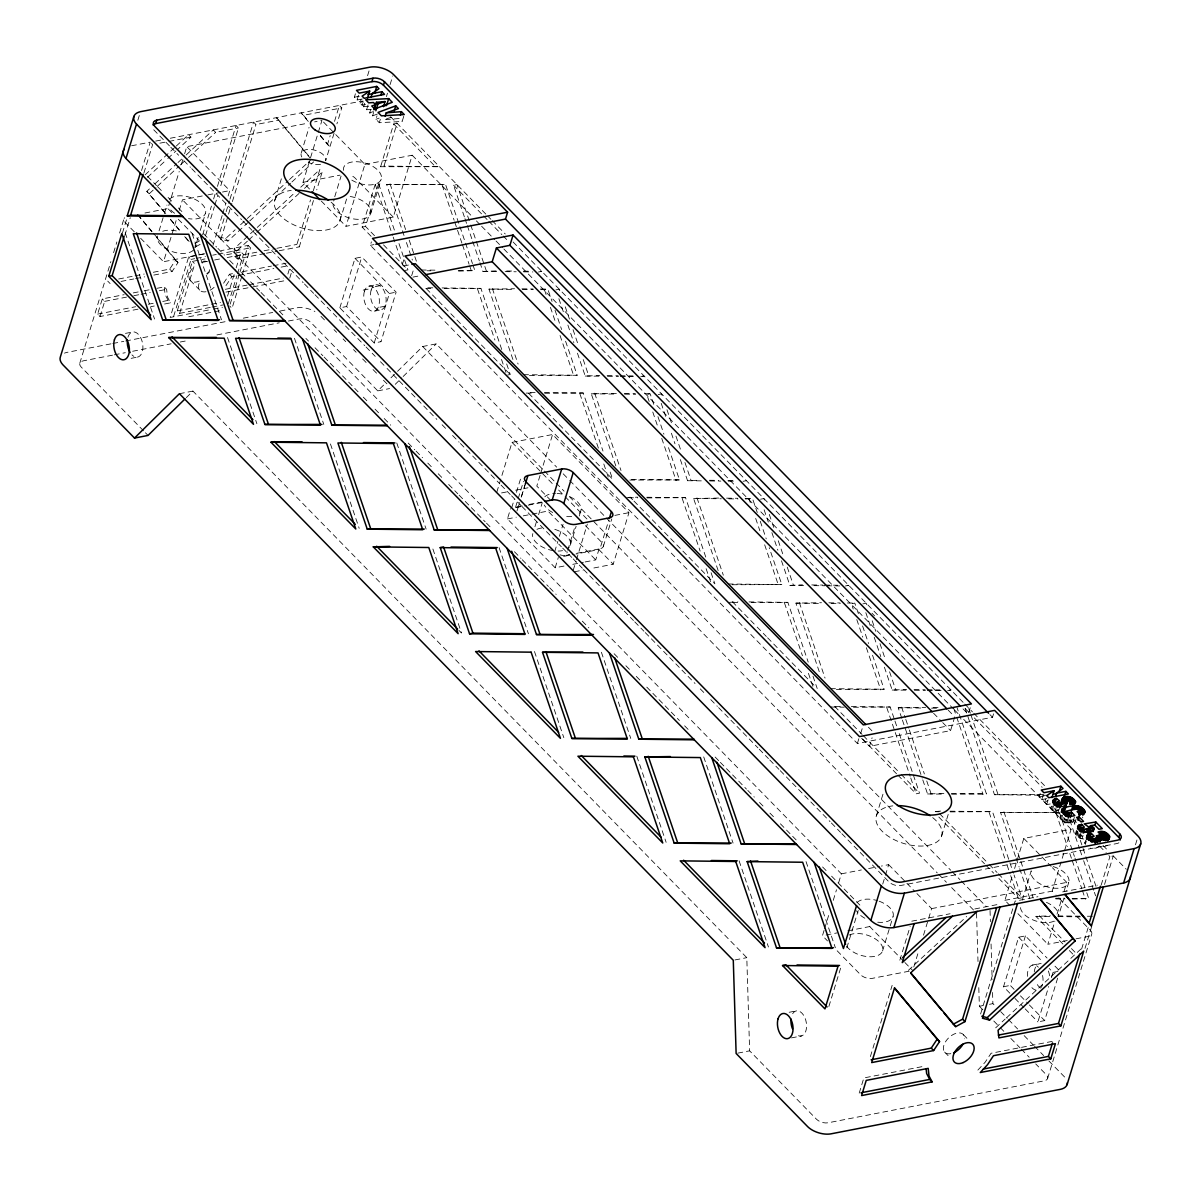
<?xml version="1.0" encoding="UTF-8"?>
<svg xmlns="http://www.w3.org/2000/svg" width="1201" height="1201" viewBox="0 0 1201 1201"><rect width="100%" height="100%" fill="white"/><g stroke="black" fill="none" stroke-linecap="round" stroke-linejoin="round"><path stroke-width="0.75" stroke-dasharray="5 3.75" d="M1083.797 839.034L1080.269 838.373L1077.012 836.106L1075.48 833.659L1077.747 831.647M137.83 120.295L139.932 113.419M79.791 363.227L110.867 261.593M113.585 252.675L116.857 241.971M119.59 233.054L123.943 218.792M138.01 309.167L100.028 316.524L97.641 314.092L102.28 298.914L124.153 294.68M122.427 233.039L127.336 217.006M141.538 170.512L150.215 142.153L131.63 145.756M100.028 316.524L104.667 301.361L102.28 298.914M124.814 235.471L130.263 217.666M143.925 172.959L152.602 144.6L150.215 142.153M159.072 230.847L163.801 215.369M164.327 213.643L166.954 205.056M171.773 212.562L167.87 208.569L179.219 171.428M181.381 164.357L184.083 155.514M184.624 153.743L186.786 146.672L307.321 123.283M203.569 253.936L163.546 261.713L176.517 219.258M179.219 210.415L182.462 199.816L206.107 195.223M204.891 253.786L188.677 256.939L170.167 317.454L211.616 309.423M173.65 316.343L191.064 259.386L188.677 256.939M198.15 237.303L194.997 247.616A19.636 10.584 17 0 0 195.193 244.809M200.252 230.427L205.506 213.238M210.28 307.411L179.64 313.356L177.253 310.909L192.4 261.398L205.011 258.936M202.654 234.765L211.421 206.107M213.613 198.946L216.901 188.197M217.441 186.395L236.072 125.489L238.459 127.937L219.828 188.842M179.64 313.356L194.787 263.83L192.4 261.398M205.596 235.411L214.348 206.752M214.904 204.966L217.636 196.003M212.997 245.454L222.2 215.384M222.74 213.628L225.983 203.014M228.145 195.943L229.766 190.629L186.786 146.672M248.382 222.185L227.995 241.041L220.894 239.194L218.507 236.747L225.623 213.463M226.163 211.661L229.451 200.927M230.007 199.126L253.561 122.097L255.948 124.544L278.752 120.115L310.053 157.541M220.894 239.194L228.01 215.895M228.55 214.108L231.838 203.359M232.394 201.573L255.948 124.544M227.529 296.167L235.636 269.64M236.177 267.868L241.041 251.955L224.827 255.092M228.295 303.913L236.942 275.614M237.483 273.843L243.428 254.387L241.041 251.955M230.172 304.138L239.434 273.873M239.975 272.102L248.142 245.394L221.104 250.649M241.821 276.32L232.018 308.357L229.631 305.925M242.362 274.549L250.529 247.841L248.142 245.394M274.789 200.327L282.145 176.262M301.181 153.173L309.062 127.381M309.513 189.007L303.012 182.342L310.038 159.358M310.579 157.586L321.928 120.445L314.617 121.871M287.865 274.008L289.936 267.268M313.461 200.537L299.304 246.851L296.917 244.404L310.534 199.876M313.251 190.974L319.796 169.611L322.183 172.043L316.734 189.863M320.277 135.398L329.87 146.882L327.483 144.435L330.2 135.578M334.524 121.391L339.403 105.433L341.79 107.88L336.911 123.838M289.741 278.137L292.323 269.7M334.058 133.251L325.651 160.754A12.806 6.906 17 0 0 312.275 149.645A12.806 6.906 17 0 0 301.766 156.971M362.327 98.977L357.072 99.998L354.37 97.221L355.421 93.783M357.072 99.998L358.649 94.834M367.566 75.708L369.668 68.832M365.524 104.532L362.147 105.193L360 103.001L361.051 99.563M362.147 105.193L363.197 101.755M334.749 196.754L341.054 176.112M371.364 109.411L366.59 109.726L363.603 106.664L364.654 103.226M366.59 109.726L368.167 104.577M377.384 114.035L372.58 115.866L369.668 112.879L370.719 109.441M340.018 220.534L347.374 196.469M372.58 115.866L373.631 112.429M403.746 116.302L402.17 121.466L379.276 122.712L375.943 119.304L376.994 115.851M364.894 164.402L412.198 155.229L393.282 217.126L345.978 226.313L364.894 164.402L321.928 120.445M386.422 96.62L387.473 93.183M390.1 84.58L392.727 75.978M379.276 122.712L380.327 119.274M371.139 236.327L362.147 227.124L375.222 184.353L378.6 183.693L394.769 231.177M380.612 166.729L393.688 123.958L397.066 123.298L383.99 166.068L380.612 166.729L439.491 166.699L383.99 166.068M339.853 307.831L354.986 258.32L361.741 256.999L396.12 292.173L380.987 341.684L374.217 342.991L339.853 307.831L346.609 306.525L380.987 341.684M374.517 235.666L365.524 226.464L378.6 183.693M370.674 213.538L381.197 179.144M346.609 306.525L361.741 256.999M993.572 713.829L992.521 717.267L857.379 743.494L370.358 245.304L371.409 241.866M374.217 342.991L389.364 293.479L354.986 258.32M402.335 264.61L404.437 257.735M411.643 275.75L413.745 268.874M496.809 492.17L512.031 442.373L552.58 434.507L628.964 512.662L613.201 564.23L590.276 568.689M563.99 566.061L555.177 567.773L507.438 518.922L510.59 508.608M511.686 507.813L514.313 499.211M516.43 492.335L521.159 476.857M515.589 507.137L517.691 500.262M518.216 498.535L523.486 481.346M516.985 510.98L519.628 502.378M521.204 497.214L524.882 485.189M516.22 507.377A8.542 4.594 17 0 1 518.442 506.507L519.493 503.069M521.609 496.178L525.287 484.153M540.06 475.416L536.802 486.09L551.124 500.742M540.615 473.644L552.58 434.507M534.925 526.729L536.502 521.564M538.603 514.689L542.282 502.649M554.667 551.769L557.819 541.456M559.396 536.292L563.074 524.267M555.177 567.773L558.33 557.444M560.011 554.832A8.542 4.594 17 0 0 566.196 555.342L567.247 551.905M567.773 550.178L575.129 526.113M570.325 545.224L576.12 526.308M579.272 515.995L580.849 510.83M573.207 570.325L575.925 561.437M576.465 559.651L587.334 524.086M585.142 561.948L595.726 559.906L598.879 549.578L575.955 554.036M576.87 553.271L599.975 548.782L608.802 520.243M603.352 546.425L611.774 518.922M857.379 743.494L858.955 738.33M860.697 733.496L862.798 726.62M954.765 716.862L950.561 730.613L869.479 746.346L872.106 737.759M824.066 930.43L822.445 935.729L827.534 940.938M824.607 928.658L828.93 914.501M833.254 900.36L836.497 889.746M838.658 882.675L841.361 873.833L182.462 199.816M876.385 815.734L883.215 793.381M828.885 1006.483L841.421 965.499M846.81 947.874L858.25 910.448M903.602 961.19L869.734 926.556L870.83 923.014M882.72 884.101L884.882 877.03M885.422 875.259L888.665 864.66L881.384 866.071M882.555 950.952L893.064 916.558M968.802 712.523L970.378 707.359M859.21 1093.12L863.849 1077.943L923.989 1066.278M870.38 1056.58L892.148 985.345M899.849 960.184L910.148 926.496M941.614 835.956L948.46 813.602M913.796 966.97L918.66 951.057M923.524 935.144L931.631 908.617L916.018 892.628M1010.086 905.659L1004.877 900.33L1012.443 875.574M1014.605 868.488L1023.807 838.433L1071.097 829.245L1052.181 891.142L1054.718 893.754M1046.852 798.62L1041.762 799.611L1039.15 796.924L1040.201 793.486M1041.762 799.611L1043.339 794.446M1050.244 803.934L1046.672 804.625L1044.6 802.508L1045.651 799.07M980.601 1013.989L1015.115 901.125L1037.919 896.697M1046.672 804.625L1048.248 799.476M1022.291 900.074L1031.239 870.845A19.636 10.584 17 0 0 1046.762 886.728A19.636 10.584 17 0 0 1068.74 882.465L1066.113 891.067M1059.267 813.452L1052.136 810.57L1051.295 809.594L1052.346 806.156M1052.136 810.57L1053.712 805.406M1053.307 811.576L1054.358 808.138M1054.688 812.386L1056.264 807.222M1056.189 812.972L1057.24 809.534M1009.891 993.242L1003.526 986.742L1018.658 937.215L1025.414 935.909L1047.062 958.053M1057.721 813.332L1058.772 809.894M1074.325 817.326L1072.748 822.475L1065.827 822.715L1060.273 818.767L1060.753 814.368M1060.273 818.767L1061.339 815.329M1014.094 989.339L1010.281 985.42L1025.414 935.909M1061.219 819.863L1062.795 814.698M1062.33 820.868L1063.38 817.431M1063.455 821.694L1064.506 818.256M1064.626 822.31L1065.677 818.857M1065.827 822.715L1066.878 819.277M1067.073 822.955L1068.124 819.517M1068.365 823.06L1069.415 819.622M1069.686 823L1070.737 819.562M1071.052 822.805L1072.103 819.367M1076.066 819.112L1074.49 824.261L1077.012 823.781M1075.48 833.659L1076.531 830.221M1075.901 834.755L1076.952 831.302M1077.012 836.106L1078.063 832.668M1078.603 837.472L1079.654 834.034M1079.429 837.983L1081.005 832.818M1067.239 940.518L1047.857 944.286L1054.883 921.302M1057.045 914.216L1061.909 898.303M1064.071 891.232L1066.773 882.39L1052.451 867.738M1080.269 838.373L1081.32 834.935M1064.011 897.943L1058.231 916.858A19.636 10.584 17 0 0 1044.315 901.516M1082.011 838.868L1083.062 835.431M1085.839 840.13L1084.788 843.567L1084.803 842.126L1087.145 840.685M1085.299 844.453L1086.35 841.015M1057.631 978.154L1044.66 1020.595L1037.904 1021.901L1048.713 986.531M1051.415 977.689L1053.037 972.39L1049.224 968.471M1081.621 949.06L1088.151 927.667M1101.167 885.107L1109.889 856.583L1106.031 852.65M1084.998 948.4L1091.529 927.022M1104.545 884.446L1113.267 855.938L1109.889 856.583M1047.617 1078.483L1091.769 934.063M1135.47 844.798L1137.047 839.634M1099.035 846.375L1096.078 848.146L1090.673 848.101M1059.447 808.873C1057.961 812.567 1051.911 808.273 1057.556 807.853M153.293 272.282L169.686 269.099L175.601 260.152L153.097 233.234M153.848 275.074L172.073 271.531L177.988 262.584L153.112 232.844M223.611 283.181L229.511 274.233L234.991 273.167M225.998 285.613L231.898 276.665L273.813 268.544M977.869 1070.091L985.165 1062.209L991.08 1053.262L1053.037 1041.237M186.335 397.606L192.926 391.091L746.797 957.662L749.634 1050.845L816.485 1119.227A8.542 4.594 17 0 0 828.014 1122.8L1044.239 1080.84A8.542 4.594 17 0 0 1046.221 1074.655L1035.727 1063.921M288.39 321.042L299.394 318.911A8.542 4.594 17 0 1 310.924 322.484L377.775 390.865L385.686 383.029M390.971 377.82L396.255 372.595M397.576 371.289L422.662 346.504L436.188 343.891L556.648 467.114M395.249 384.32L401.84 377.805M403.161 376.498L436.188 343.891M145.081 174.866L174.956 147.273M176.307 146.012L188.527 134.722L190.914 137.154L177.343 149.705M147.468 177.313L166.474 159.748M167.825 158.487L175.977 150.966M164.582 212.577L146.807 191.334L153.593 185.059M154.944 183.813L176.637 163.756M178.003 162.51L184.774 156.235M186.14 154.989L213.253 129.918L215.64 132.365L238.459 127.937M165.783 213.598L149.194 193.781L155.98 187.506M157.331 186.26L179.024 166.203M180.39 164.942L187.161 158.682M188.527 157.421L215.64 132.365M218.507 236.747L225.608 238.609L235.126 229.811M240.56 224.782L245.995 219.753M247.361 218.492L288.15 180.781M289.516 179.534L311.269 159.418M249.748 220.939L290.537 183.228M291.903 181.967L313.656 161.865M264.685 253.561L237.348 258.876L234.961 256.429L234.12 248.787L255.873 228.685M257.239 227.424L295.311 192.235M300.745 187.206L319.796 169.611M237.348 258.876L236.507 251.234L247.391 241.176M248.742 239.915L255.543 233.64M256.909 232.378L299.064 193.421M304.499 188.392L322.183 172.043M908.361 970.363L966.685 916.468M995.674 1027.816L1005.192 1019.018M1006.558 1017.772L1081.35 948.64M1107.547 845.234L1104.92 846.435L1100.101 846.135M1051.851 806.126L1050.65 807.252L1051.295 809.594M360 103.001L363.032 100.974M1044.6 802.508L1047.542 800.557M1061.038 815.119L1059.702 817.806M194.877 243.488L201.017 240.14M195.733 246.76L203.404 242.587M1064.656 817.971C1062.465 820.193 1068.5 820.403 1069.746 819.412L1072.748 822.475M1080.84 834.38L1080.119 835.626L1082.777 836.271M375.943 119.304L379.156 118.103M369.668 112.879L373.466 111.558M391.091 117.308L384.11 119.74L399.302 118.524L402.17 121.466M354.37 97.221L361.126 95.915M155.68 141.087L162.991 139.676M170.287 138.25L359.684 101.5A17.58 9.473 17 0 1 362.522 101.229M159.898 143.174L167.194 141.763M169.026 141.403L190.914 137.154M308.297 121.481L301.091 112.879L303.478 115.311L341.79 107.88M207.938 194.862L220.669 192.4M222.485 192.04L229.766 190.629M144.946 213.012L167.87 208.569M303.012 182.342L340.018 175.166M404.016 235.471L386.647 184.474L445.526 184.444L459.307 224.887M386.647 184.474L445.526 184.444M464.367 216.886L453.588 185.224L456.965 184.579L470.131 223.251M191.064 259.386L194.667 258.68M196.469 258.335L205.476 256.579M212.682 255.182L216.285 254.477M218.087 254.132L250.529 247.841M362.147 227.124L365.524 226.464M201.993 262.434L207.398 261.383M214.604 259.986L220.008 258.936M227.214 257.539L243.428 254.387M118.659 278.992L133.236 276.17M135.067 275.81L144.18 274.038M234.961 256.429L256.834 252.18M264.115 250.769L275.059 248.652M276.876 248.292L296.917 244.404M121.046 281.439L133.806 278.962M135.623 278.602L144.736 276.846M266.502 253.216L277.446 251.084M279.263 250.739L299.304 246.851M370.358 245.304L374.021 244.584M133.266 292.909L142.379 291.137M144.195 290.777L149.675 289.726M156.956 288.315L164.252 286.889L166.639 289.336L167.479 296.977L170.557 302.847L163.321 304.243M242.272 271.756L271.426 266.097M273.258 265.736L286.018 263.259M104.667 301.361L126.54 297.112M133.836 295.701L139.301 294.635M141.118 294.29L150.23 292.519M159.343 290.747L166.639 289.336M281.109 267.117L288.405 265.706M97.641 314.092L135.623 306.72M148.278 304.258L155.514 302.862M162.751 301.451L168.17 300.4L170.557 302.847M225.353 289.306L247.061 285.102M248.862 284.742L283.226 278.077M150.665 306.705L154.283 306M225.938 292.098L251.249 287.189M253.066 286.829L285.613 280.524M403.491 266.006L410.247 264.7M177.253 310.909L209.695 304.619M211.496 304.258L220.504 302.517M212.082 307.051L222.891 304.964M404.572 270.51L407.95 269.865L398.357 241.716M213.418 309.062L222.425 307.321M188.767 316.749L223.011 310.113M412.919 277.116L420.125 275.72M125.489 333.383L132.245 332.076M368.737 286.183L375.493 284.862M375.252 286.619L382.008 285.313M363.212 290.102L369.968 288.795M458.542 271.126L474.875 270.615L473.074 265.331M479.935 262.599L482.922 271.396L497.409 270.856M110.972 343.846L66.866 352.403A17.58 9.473 17 0 0 64.479 353.154M112.804 343.486L123.838 341.354M125.67 340.994L226.764 321.388M243.293 318.175L272.702 312.47M280.058 311.044L296.602 307.831A17.58 9.473 17 0 1 314.917 311.494M389.364 293.479L396.12 292.173M538.423 272.011L541.801 271.351L538.093 271.321M112.489 355.181L83.169 360.87A8.542 4.594 17 0 0 81.188 367.056L144.105 431.414M114.32 354.82L125.309 352.689M132.65 351.262L171.127 343.801M180.285 342.015L187.611 340.604M216.931 334.914L279.233 322.814M379.921 307.201L386.692 305.895M444.235 288.645L480.91 288.36L501.868 349.896M131.164 358.333L137.92 357.027M374.412 311.134L381.167 309.813M512.917 359.474L488.972 289.141L514.538 288.735M540.765 289.726L547.836 289.111L552.04 301.421M555.898 289.891L559.276 289.231L560.477 292.744M179.414 393.703L192.926 391.091M377.775 390.865L389.589 388.569M506.672 363.963L510.26 374.517L506.882 375.177L501.493 359.354M529.416 375.433L577.186 375.267L565.206 340.108M577.456 353.199L585.232 376.048L599.719 375.523M640.734 376.679L644.111 376.018L640.418 375.973M544.699 393.282L583.236 393.012L602.992 451.051M615.828 465.898L591.282 393.808L616.864 393.388M653.749 404.317L650.161 393.763L646.784 394.423L649.171 401.464M658.208 394.559L661.586 393.898L662.787 397.411M501.553 492.935L508.593 491.554M515.649 490.188L527.99 487.801M518.442 506.507L522 505.816M529.116 504.435L541.561 502.018M515.875 507.588L526.443 505.531M528.215 505.186L542.312 502.453M629.879 480.07L679.496 479.935L667.516 444.76M680.366 459.608L687.557 480.715L700.183 480.16M507.438 518.922L516.25 517.211M523.291 515.845L530.347 514.478M532.103 514.133L547.971 511.056L595.726 559.906M626.667 497.709L637.446 497.139M743.044 481.331L746.421 480.685M647.024 497.935L685.546 497.679L705.903 557.459M718.153 570.565L693.593 498.46L719.174 498.055M614.867 515.394L628.964 512.662M745.386 499.046L752.472 498.43L757.261 512.497M760.518 499.211L763.896 498.55L765.097 502.078M566.196 555.342L569.754 554.652M563.614 556.423L574.198 554.367M572.802 564.35L583.386 562.293M574.423 571.766L583.236 570.055M732.19 584.737L781.821 584.587L769.24 547.671M781.476 560.762L789.868 585.382L802.493 584.827M728.977 602.377L737.909 601.776M845.369 585.998L848.747 585.337L845.039 585.307M751.18 602.617L787.856 602.347L808.213 662.126M819.262 671.704L795.918 603.127L821.484 602.722M858.385 613.636L854.782 603.097L851.404 603.743L853.205 609.027M862.843 603.878L866.221 603.217L867.407 606.73M836.346 689.419L884.131 689.254L871.551 652.323M884.401 667.186L892.178 690.035L906.665 689.509M840.22 706.443L831.302 707.044L844.243 707.179M947.679 690.665L951.057 690.005L947.349 689.959M853.491 707.284L890.166 706.999L894.37 719.309M901.816 718.333L898.228 707.779L925.656 707.404M1048.143 795.302L994.488 794.702L965.154 708.53L968.531 707.884L970.333 713.154M897.868 775.125L916.138 793.816L919.516 793.17L898.558 731.619M922.773 779.884L927.562 793.951L943.896 793.441M951.612 794.221L986.441 793.921L957.092 707.749M994.488 794.702L1044.119 794.567M1039.15 796.924L1044.495 795.888M950.261 811.891L992.491 811.666L1013.449 873.217M1015.506 856.403L1000.538 812.446L1059.417 812.416L1074.385 856.373M1000.538 812.446L1059.417 812.416M841.361 873.833L861.372 869.944M868.653 868.533L879.567 866.416M931.631 908.617L1066.773 882.39M826.078 935.024L836.992 932.907M847.906 930.79L869.734 926.556M1004.877 900.33L1052.181 891.142M998.872 878.456L1018.448 898.483L1021.826 897.823L1014.049 874.974M911.769 921.182L950.081 913.751M974.822 908.947L997.626 904.518M1062.66 891.908L1097.324 885.182M734.967 959.944L746.797 957.662M1072.433 899.084L1088.752 898.573L1085.764 889.791M1062.915 943.971L1035.923 916.363L1050.41 915.823M909.187 971.189L872.166 978.38A8.542 4.594 17 0 1 860.637 974.807L835.175 948.76M1076.051 938.807L1088.391 936.42A8.542 4.594 17 0 0 1090.373 930.22L1055.994 895.06M789.162 1012.293L795.918 1010.972M1032.41 965.079L1039.165 963.772M1053.037 972.39L1059.792 971.069L1053.427 964.568M1003.526 986.742L1010.281 985.42M791.459 1037.889L801.592 1035.923M737.819 1053.142L749.634 1050.845M978.8 987.627L979.37 1006.273L982.748 1005.612M989.504 1004.306L992.882 1003.646L995.494 1006.318M363.603 106.664L368.902 106.409M421.221 270L437.87 270.195M458.227 270.42L474.875 270.615M506.657 270.961L514.058 271.051M523.306 271.156L530.707 271.231M427.091 270.765L430.799 270.81M482.922 271.396L497.724 271.561M505.126 271.636L516.22 271.771M523.621 271.846L532.869 271.951M432.825 287.82L425.424 287.73L510.26 374.517M442.073 287.925L480.91 288.36M521.94 288.81L533.049 288.946M540.45 289.021L547.836 289.111M425.739 288.435L433.141 288.51M488.972 289.141L514.869 289.426M522.27 289.516L533.364 289.636M523.546 374.667L577.186 375.267M607.121 375.598L618.215 375.733M620.061 375.748L633.017 375.898M585.232 376.048L600.035 376.213M607.436 376.303L618.53 376.423M620.392 376.453L633.332 376.589M535.136 392.472L527.734 392.397L612.57 479.184L608.982 468.63M544.383 392.577L583.236 393.012M624.265 393.478L635.359 393.598M644.607 393.703L650.161 393.763M526.203 393.072L533.604 393.162M591.282 393.808L617.179 394.093M624.58 394.168L635.674 394.303M631.411 479.394L679.496 479.935M709.431 480.265L718.678 480.37M727.926 480.475L735.327 480.55M687.557 480.715L702.345 480.88M709.746 480.97L720.855 481.091M728.256 481.166L735.643 481.256M646.693 497.244L685.546 497.679M726.575 498.145L737.669 498.265M745.07 498.34L752.472 498.43M628.513 497.739L637.776 497.845M693.593 498.46L721.351 498.775M728.737 498.85L737.999 498.955M728.166 583.986L781.821 584.587M811.741 584.932L822.85 585.052M824.697 585.067L837.637 585.217M789.868 585.382L806.517 585.563M813.918 585.653L825.012 585.773M826.858 585.788L839.814 585.938M749.004 601.911L787.856 602.347M828.885 602.797L839.979 602.932M847.381 603.007L854.782 603.097M732.685 602.422L740.086 602.497M795.918 603.127L821.814 603.412M831.062 603.518L840.31 603.623M830.476 688.653L884.131 689.254M914.051 689.584L925.16 689.719M927.007 689.734L939.963 689.884M892.178 690.035L906.98 690.2M914.381 690.29L925.476 690.41M927.322 690.425L942.124 690.605M851.329 706.563L890.166 706.999M933.057 707.479L938.597 707.539M898.228 707.779L924.124 708.08M931.526 708.155L938.927 708.245M951.297 793.516L986.441 793.921M927.562 793.951L944.211 794.131M940.683 811.08L933.612 811.696L939.167 811.756M949.946 811.185L992.491 811.666M1055.454 898.198L1064.702 898.303M1072.103 898.393L1088.752 898.573M1055.784 898.903L1065.032 899.009M1057.796 915.913L1079.999 916.168M1087.4 916.243L1092.955 916.303M1035.923 916.363L1050.725 916.528M1058.126 916.603L1080.33 916.858M989.894 714.58L992.521 717.267M390.55 116.647L490.894 219.288M492.2 220.624L505.246 233.97M513.082 241.986L963.532 702.78M964.778 704.056L972.45 711.893M973.756 713.214L1045.531 786.655M1102.983 845.414L1108.118 850.668M1113.267 855.938L1126.283 869.254M393.688 123.958L436.113 167.344M453.588 185.224L482.292 214.604M483.598 215.94L487.516 219.948M488.822 221.284L501.868 234.63M503.174 235.966L508.398 241.311M871.971 613.216L874.583 615.888M965.154 708.53L969.072 712.538M974.281 717.883L1042.153 787.316M1073.889 819.773L1076.471 822.4M1099.606 846.074L1104.74 851.329M963.037 708.875L966.97 712.899M412.198 155.229L471.152 215.534M476.392 220.894L480.31 224.917M481.631 226.253L494.722 239.645M496.043 240.996L502.588 247.691M503.895 249.027L953.204 708.65M954.51 709.986L958.443 714.01M963.682 719.369L1071.097 829.245M948.22 710.166L953.459 715.526M933.537 713.199L941.389 721.246M942.71 722.582L950.561 730.613M1023.807 838.433L1040.727 855.743M1042.033 857.079L1051.145 866.401M393.282 217.126L355.076 178.048A8.542 4.594 17 0 0 349.716 174.986M278.752 120.115L276.365 117.668L310.068 157.977M868.443 727.236L872.376 731.259M383.524 244.869L407.95 269.865M630.045 497.064L632.657 499.721M633.963 501.057L714.88 583.836L710.692 571.541M732.355 601.716L755.849 625.751M757.155 627.087L766.298 636.44M767.604 637.776L815.899 687.167M834.68 706.383L862.093 734.427M863.384 735.748L899.939 773.144M901.245 774.48L919.516 793.17M939.602 813.708L987.898 863.114M989.204 864.45L997.025 872.466M998.331 873.803L1021.826 897.823M1039.3 915.702L1065.017 942.004M1071.442 948.58L1076.576 953.834M862.618 739.08L896.562 773.789M938.837 817.04L984.52 863.774M985.826 865.11L993.647 873.112M1069.34 950.546L1074.49 955.801M861.627 738.315L869.479 746.346M321.237 201.002L345.978 226.313M1017.908 913.646L1047.857 944.286M1018.658 937.215L1042.858 961.971M563.194 473.81L568.433 479.169M569.739 480.505L605.094 516.67M606.4 518.006L950.757 870.275M952.063 871.611L959.929 879.642M961.235 880.994L986.111 906.44M422.662 346.504L543.122 469.726M544.443 471.077L554.907 481.781M556.228 483.132L564.08 491.164M569.319 496.523L937.245 872.887M938.551 874.238L946.418 882.27M951.642 887.629L973.906 910.403M512.031 442.373L553.466 484.754M558.645 490.053L563.824 495.352M565.116 496.674L587.139 519.192M585.412 525.663L601.956 542.597A8.542 4.594 17 0 1 599.975 548.782M598.879 549.578L613.201 564.23M1020.46 995.839L1028.101 1003.661M1029.377 1004.967L1044.66 1020.595M888.665 864.66L905.599 881.969M906.89 883.305L914.712 891.292M1014.98 998.451L1023.898 1007.579M1025.174 1008.87L1037.904 1021.901M169.461 145.876L153.728 129.783A8.542 4.594 17 0 1 152.242 127.171M170.767 147.213L178.634 155.259M183.873 160.634L190.434 167.329M191.74 168.665L241.551 219.618M242.857 220.954L252.03 230.352M253.336 231.688L303.147 282.64M304.454 283.976L313.626 293.359M314.947 294.695L364.744 345.648M366.065 346.999L375.237 356.382M380.477 361.741L385.716 367.101M387.037 368.452L436.834 419.389M442.088 424.764L447.327 430.123M452.567 435.483L459.127 442.193M460.433 443.529L499.751 483.748M501.057 485.084L510.23 494.482M511.551 495.818L520.724 505.201M522.03 506.537L561.347 546.77M562.668 548.106L571.841 557.489M573.147 558.84L582.32 568.223M583.641 569.559L622.959 609.778M624.265 611.129L633.437 620.512M634.759 621.848L643.931 631.231M645.237 632.582L695.049 683.519M700.288 688.894L705.527 694.253M710.767 699.613L717.327 706.323M718.633 707.659L757.951 747.878M759.272 749.229L768.445 758.612M769.751 759.948L778.924 769.331M780.245 770.667L830.041 821.619M831.362 822.97L840.535 832.353M841.841 833.689L889.025 881.954A8.542 4.594 17 0 0 900.555 885.527L1116.78 843.567A8.542 4.594 17 0 0 1119.512 842.261M320.967 316.313L326.177 321.643M333.983 329.629L336.595 332.287M343.096 338.952L345.708 341.609M353.514 349.611L356.127 352.268M362.627 358.934L366.545 362.927M373.046 369.593L376.964 373.586M383.464 380.252L387.368 384.245M1000.703 1011.647L1007.219 1018.298M1008.51 1019.634L1017.622 1028.957M1024.138 1035.622L1033.25 1044.945M1034.556 1046.281L1043.669 1055.604M1048.878 1060.933L1064.506 1076.907A17.58 9.473 17 0 1 1066.038 1078.858M979.37 1006.273L983.304 1010.296M993.797 1021.015L999.037 1026.39M1000.343 1027.726L1004.276 1031.749M1010.837 1038.445L1020.009 1047.827M1021.315 1049.179L1029.182 1057.225M225.608 238.609L227.995 241.041M234.12 248.787L236.507 251.234M147.543 176.412L156.535 185.615M157.826 186.936L162.961 192.19M168.11 197.459L171.953 201.408M178.394 207.968L182.237 211.916M203.569 233.745L216.63 247.091M217.936 248.427L224.452 255.107M229.676 260.452L234.901 265.781M241.431 272.462L245.349 276.47M250.559 281.815L259.701 291.152M261.007 292.489L284.502 316.524M305.895 338.397L308.507 341.069M315.022 347.75L322.859 355.766M324.165 357.102L358.093 391.811M363.318 397.156L368.542 402.485M375.072 409.166L378.976 413.174M384.2 418.518L390.73 425.184M408.205 443.064L414.735 449.744M416.041 451.081L422.557 457.746M427.781 463.091L431.699 467.099M438.23 473.779L443.439 479.109M448.664 484.453L457.806 493.806M459.112 495.142L485.204 521.835M486.51 523.171L491.734 528.515M514.433 551.724L520.964 558.405M522.27 559.741L548.377 586.448M549.668 587.784L556.198 594.45M561.422 599.794L566.647 605.139M571.856 610.483L577.08 615.813M582.305 621.157L588.835 627.838M614.131 653.719L619.356 659.064M625.886 665.744L629.804 669.738M636.32 676.418L641.544 681.763M646.769 687.107L679.391 720.48M684.615 725.824L689.839 731.169M715.15 757.05L719.069 761.059M720.36 762.395L746.467 789.087M747.773 790.423L754.303 797.104M759.527 802.448L763.446 806.456M769.961 813.122L775.185 818.466M780.41 823.811L798.68 842.502M822.595 866.972L826.453 870.92M831.602 876.175L836.737 881.429M838.028 882.75L859.886 905.104M178.288 219.228L199.126 240.545M904.893 962.511L912.715 970.513M229.511 274.233L231.898 276.665M146.807 191.334L149.194 193.781M963.397 1034.677L969.372 1040.787M175.601 260.152L177.988 262.584M190.208 280.343L199.756 290.117M944.602 1052.046L950.576 1058.156M134.257 231.748L125.339 222.635A8.542 4.594 17 0 1 124.589 217.756M140.622 238.263L163.546 261.713M169.686 269.099L172.073 271.531M458.887 630.345L461.499 633.017L432.165 546.845M107.73 281.124L110.117 283.556M145.411 432.765L148.038 435.438M303.478 115.311L308.282 121.046M320.292 135.818L327.483 144.435M170.512 219.273L179.985 230.607M185.915 237.678L189.473 241.941M170.497 219.663L179.97 230.997M184.714 236.657L189.443 242.332M137.725 214.424L151.927 231.418M137.695 214.814L151.911 231.808M1082.311 816.995L1082.882 817.926M168.17 300.4L165.092 294.53L164.252 286.889M1073.244 819.577L1075.03 824.847M1077.432 831.888L1096.003 886.398M1069.866 820.238L1079.444 848.371M1080.044 850.128L1083.032 858.91M1083.632 860.682L1093.811 890.572M1094.411 892.328L1095.612 895.841M1074.985 858.13L1085.164 888.034M1056.039 813.077L1067.419 846.48M1069.806 853.521L1071.607 858.79M1072.208 860.547L1081.786 888.68M1082.386 890.436L1085.374 899.234M970.918 714.91L997.866 794.041M1003.916 811.786L1033.265 897.958M1016.106 858.175L1019.109 866.957M1019.709 868.713L1029.888 898.618M953.714 708.41L956.116 715.436M956.717 717.207L983.064 794.567M989.114 812.326L1004.682 858.039M1007.069 865.08L1010.071 873.863M1010.672 875.619L1018.448 898.483M872.211 620.797L875.799 631.351M879.988 643.661L885.377 659.484M889.566 671.794L895.556 689.389M901.606 707.134L905.194 717.688M905.794 719.444L908.797 728.226M909.382 729.998L924.365 773.954M926.752 780.98L930.94 793.291M865.831 612.66L870.62 626.742M874.223 637.281L880.798 656.632M902.416 720.09L922.173 778.128M862.573 625.946L868.563 643.541M894.97 721.065L897.958 729.863M856.793 619.566L862.783 637.161M866.371 647.714L880.753 689.914M886.788 707.659L910.148 776.236M910.748 777.993L916.138 793.816M769.286 514.388L774.09 528.455M778.278 540.765L783.067 554.832M787.255 567.142L793.245 584.722M799.296 602.467L825.042 678.085M764.121 509.764L768.31 522.075M771.898 532.628L777.888 550.208M760.263 521.294L766.238 538.874M813.002 676.193L817.205 688.503M749.094 499.091L750.295 502.603M755.684 518.427L759.873 530.737M764.662 544.804L778.428 585.247M784.478 602.992L802.448 655.746M808.438 673.341L813.828 689.164M666.975 409.721L671.764 423.788M675.953 436.098L680.757 450.165M684.945 462.475L690.935 480.055M696.97 497.815L723.317 575.174M661.211 403.341L666 417.408M671.389 433.231L674.977 443.785M657.938 416.627L663.928 434.207M806.036 861.582L835.371 947.754M652.774 412.003L658.163 427.826M661.751 438.38L676.118 480.58M682.168 498.34L700.138 551.094M706.113 568.673L710.917 582.74M565.266 306.825L569.454 319.121M573.042 329.674L578.432 345.498M583.221 359.564L588.61 375.403M594.66 393.147L621.007 470.522M558.885 298.689L564.275 314.512M567.878 325.066L573.868 342.645M555.027 310.203L561.618 329.554M703.711 756.915L733.06 843.087M739.095 860.832L768.445 947.004M544.458 289.756L546.26 295.041M550.448 307.351L555.838 323.174M560.041 335.484L573.808 375.928M579.858 393.673L598.413 448.183M603.803 464.006L609.192 479.845M470.732 225.022L486.3 270.735M492.35 288.48L518.096 364.098M464.952 218.642L466.754 223.911M467.354 225.668L472.143 239.735M472.744 241.491L479.334 260.842M459.908 226.644L472.473 263.574M601.401 652.263L630.75 738.42M636.785 756.165L666.135 842.336M442.148 185.104L454.128 220.263M454.729 222.02L461.905 243.127M462.505 244.884L469.096 264.235M469.696 265.991L471.498 271.261M477.533 289.006L494.902 340.003M390.04 183.828L405.608 229.541M409.196 240.095L416.387 261.187M406.418 242.512L412.408 260.092M375.222 184.353L392.592 235.351M393.192 237.107L402.77 265.241M499.091 547.596L528.425 633.768M534.475 651.512L563.824 737.669M396.765 442.944L426.115 529.101M294.455 338.277L323.805 424.433M330.44 443.95L359.189 528.35M192.145 233.61L221.494 319.781M227.529 337.526L256.879 423.683M125.219 232.859L154.554 319.031M990.044 910.448L990.39 921.632M991.065 944.001L992.146 979.415M992.551 992.461L992.882 1003.646M976.533 913.075L978.004 961.536M932.712 817.611A34.153 18.39 17 0 1 929.949 844.964A34.153 18.39 17 0 1 881.654 830.747A34.153 18.39 17 0 1 892.838 805.871M331.101 202.188A34.153 18.39 17 0 1 328.338 229.556A34.153 18.39 17 0 1 280.043 215.339A34.153 18.39 17 0 1 291.227 190.449M320.577 164.297A12.806 6.906 17 0 1 308.222 162.33M193.526 250.033A19.636 10.584 17 0 1 170.602 251.039A19.636 10.584 17 0 1 157.496 235.996M162.72 231.268A19.636 10.584 17 0 1 177.823 231.268M169.476 199.201A19.636 10.584 17 0 1 202.293 204.41A19.636 10.584 17 0 1 188.497 218.657M174.595 213.238A19.636 10.584 17 0 1 168.906 207.428M1054.103 921.122A19.636 10.584 17 0 1 1031.509 919.275A19.636 10.584 17 0 1 1020.715 905.239M1053.217 866.582A19.636 10.584 17 0 1 1068.74 882.465M950.847 1053.682A12.806 7.686 -44.4 0 1 943.626 1046.221A12.806 7.686 -44.4 0 1 955.35 1033.551A12.806 7.686 -44.4 0 1 964.613 1038.79M209.74 269.7A12.806 7.686 -44.4 0 1 206.797 275.119M199.186 281.109A12.806 7.686 -44.4 0 1 189.248 278.527A12.806 7.686 -44.4 0 1 194.667 265.751M202.759 261.338A12.806 7.686 -44.4 0 1 207.398 261.743M214.093 287.339A12.806 7.686 -44.4 0 1 208.734 290.882M206.002 291.738A12.806 7.686 -44.4 0 1 200.177 280.659M206.812 273.483A12.806 7.686 -44.4 0 1 209.575 271.966M1040.817 988.108A12.806 7.581 79 0 1 1035.697 981.517M1034.271 971.849A12.806 7.581 79 0 1 1041.162 963.652M1048.323 970.978A12.806 7.581 79 0 1 1049.779 977.434M1036.103 990.164A12.806 7.581 79 0 1 1030.353 985.631M1027.471 976.368A12.806 7.581 79 0 1 1038.4 967.24M1042.543 975.452A12.806 7.581 79 0 1 1041.357 987.312M792.66 1013.704A12.806 7.581 79 0 1 803.109 1014.56A12.806 7.581 79 0 1 805.616 1031.644A12.806 7.581 79 0 1 795.602 1033.776M127.922 337.226A12.806 7.581 79 0 1 138.235 334.223A12.806 7.581 79 0 1 142.243 351.878A12.806 7.581 79 0 1 131.93 354.865M849.167 935.069A19.636 10.584 17 0 1 878.321 941.149A19.636 10.584 17 0 1 873.382 956.597A19.636 10.584 17 0 1 845.939 945.142M879.147 901.215A19.636 10.584 17 0 1 893.319 915.192A19.636 10.584 17 0 1 877.691 922.203M864.87 918.24A19.636 10.584 17 0 1 856.448 910.748M857.034 902.536A19.636 10.584 17 0 1 877.526 900.675M350.182 196.484A19.636 10.584 17 0 1 370.884 212.637A19.636 10.584 17 0 1 347.074 217.246A19.636 10.584 17 0 1 334.644 199.501M343.486 170.332A19.636 10.584 17 0 1 365.119 163.096A19.636 10.584 17 0 1 380.147 181.066A19.636 10.584 17 0 1 351.593 180M554.802 529.341A19.636 10.584 17 0 1 568.854 547.626M562.563 550.643A19.636 10.584 17 0 1 558.165 551.049M553.316 550.643A19.636 10.584 17 0 1 532.824 533.604M536.952 529.341A19.636 10.584 17 0 1 544.984 527.779M570.055 496.794A19.636 10.584 17 0 1 579.377 513.247M571.676 516.475A19.636 10.584 17 0 1 563.824 516.265M552.655 512.512A19.636 10.584 17 0 1 544.233 505.036M544.804 496.809A19.636 10.584 17 0 1 555.508 493.386M557.084 493.431A19.636 10.584 17 0 1 565.311 494.947M371.169 290.011A12.806 7.581 79 0 0 379.186 309.948A12.806 7.581 79 0 0 384.635 292.068A12.806 7.581 79 0 0 371.169 290.011M364.413 291.333A12.806 7.581 79 0 0 372.415 311.254A12.806 7.581 79 0 0 377.88 293.389A12.806 7.581 79 0 0 364.413 291.333"/><path stroke-width="1.5" d="M1066.818 801.637C1066.473 809.654 1053.022 806.937 1052.752 800.376L1056.475 798.41L1059.657 800.977C1052.797 803.724 1064.551 804.625 1062.39 798.56C1065.933 794.341 1074.249 797.149 1075.661 802.163L1072.193 804.28L1069.1 801.683C1073.934 801.352 1068.965 798.125 1067.314 800.316L1065.242 806.802M1097.204 837.652L1096.288 835.791L1099.065 835.25C1102.983 840.039 1108.943 833.059 1100.912 834.95L1098.044 832.038C1107.787 827.849 1116.585 844.003 1101.017 838.658L1100.777 840.205C1096.168 843.012 1088.466 841.406 1086.725 835.911L1088.196 834.215L1091.289 833.344L1094.156 836.271C1088.106 836.857 1094.877 840.4 1097.204 837.652L1095.627 842.817M133.881 116.467L60.29 357.177A17.58 9.473 17 0 0 62.902 364.804L134.512 438.065L148.038 435.438L185.014 398.912M125.985 158.472L136.494 124.093A17.58 9.473 17 0 1 140.457 111.693L370.193 67.121A17.58 9.473 17 0 1 393.252 74.267L1138.098 836.196A17.58 9.473 17 0 1 1134.134 848.597L1123.626 882.975L893.889 927.562A17.58 9.473 17 0 1 870.83 920.416L125.985 158.472A17.58 9.473 17 0 1 124.213 149.254M108.766 276.29L121.841 233.519L151.176 319.676L108.766 276.29L112.143 275.63L150.71 315.082M182.717 216.525L127.231 215.895L140.307 173.124M152.977 124.904A8.542 4.594 17 0 1 155.71 123.598L156.761 120.16L372.986 78.2A8.542 4.594 17 0 1 384.515 81.773L1119.812 833.944L1118.762 837.382A8.542 4.594 17 0 1 1120.248 839.994M112.143 275.63L124.123 236.432M127.231 215.895L130.609 215.249L143.129 174.25M155.71 123.598L371.935 81.638L372.986 78.2M367.581 97.957L369.683 91.081L359.174 93.123L356.472 90.345L376.739 86.412L378.961 88.694L372.145 93.588L371.094 97.026M374.637 93.288L376.739 86.412M373.991 109.831L375.568 104.682L373.466 102.52L368.692 102.851L365.704 99.788L388.674 98.632L392.277 102.31L374.682 108.976L371.77 106.003L375.568 104.682M374.322 109.171L376.423 102.295L385.086 101.545L383.509 106.694M988.588 713.244L505.501 219.077L507.603 212.202L383.464 85.211L384.515 81.773M375.838 110.732L377.94 103.856L385.086 101.545M380.852 95.134L381.903 91.696L372.145 93.588M388.674 98.632L386.572 105.508L383.044 105.688M385.161 116.302L386.212 112.864L398.432 108.615L395.73 105.838L378.045 112.414L381.378 115.836L404.272 114.575L401.404 111.648L386.212 112.864M394.153 111.002L395.73 105.838M400.353 115.086L401.404 111.648M932.231 711.863L492.2 261.728L496.403 247.976L509.915 245.349L960.425 706.203M509.915 245.349L513.067 235.036L404.962 256.023L863.324 724.909L971.444 703.921L513.067 235.036M525.287 484.153L527.915 475.551L561.693 468.99A8.542 4.594 17 0 1 573.222 472.563L611.429 511.641L609.327 518.517M545.119 501.327L552.235 499.946L561.693 468.99M582.86 523.051L563.764 503.519L573.222 472.563M856.508 905.764L843.432 948.535L814.083 862.363M870.83 920.416L881.339 886.023L136.494 124.093M893.889 927.562L904.398 893.169L1134.134 848.597M914.156 923.629L902.236 962.617L952.468 916.198M943.896 1012.863L953.369 1024.183L962.571 1019.169L996.53 908.106M953.369 1024.183L955.756 1026.63L964.958 1021.616L1000.013 906.965M1017.502 903.572L982.448 1018.223L989.549 1020.069L1075.21 940.893L1040.306 899.144M1051.941 797.629L1054.043 790.753L1043.864 792.72L1041.252 790.048L1060.873 786.235L1063.02 788.441L1056.415 793.185L1055.364 796.623M1052.902 802.688L1053.953 799.25M1053.472 803.949L1055.048 798.785M1054.373 805.286L1056.475 798.41M1059.297 791.399L1060.873 786.235M1055.994 805.751L1057.27 801.803M1056.325 806.336L1057.375 802.899M1057.075 804.805L1058.126 801.367M1056.76 806.652L1057.811 803.214M1057.255 806.847L1058.306 803.409M1057.856 806.907L1058.907 803.469M1058.531 806.847L1059.582 803.409M1059.492 806.547L1060.543 803.109M1062.39 798.56L1059.958 806.487L1061.744 804.009L1066.848 803.589M1059.687 808.003L1062.915 797.734M1061.744 804.009L1063.846 797.134M1064.281 796.518L1065.857 791.354L1056.415 793.185M1063.2 803.589L1065.302 796.713M1061.264 812.206L1062.315 808.768C1068.905 805.526 1082.717 802.838 1085.103 812.507L1080.119 814.578L1077.132 811.516C1092.054 805.391 1051.175 812.687 1071.847 812.537L1074.85 815.599C1069.896 817.28 1063.305 815.389 1061.609 810.09L1062.315 808.768M1064.431 803.424L1066.533 796.548M1062.089 811.681L1063.14 808.243M1062.69 812.972L1064.266 807.808M1065.647 803.424L1067.749 796.548M1065.212 807.192L1067.314 800.316M1066.263 805.075L1067.839 799.926M1063.606 814.338L1065.707 807.462M1067.374 801.863L1068.95 796.698M1069.085 800.467L1070.136 797.029M1064.972 815.254L1066.158 811.396M1065.347 815.824L1066.398 812.386M1069.716 802.643L1071.292 797.494M1066.023 816.335L1067.073 812.882M1070.001 803.634L1071.052 800.196M1070.046 804.475L1071.097 801.037M1070.301 804.13L1071.352 800.692M1066.758 816.53L1067.809 813.092M1070.797 803.259L1072.373 798.095M1067.659 816.53L1068.71 813.092M1071.802 803.979L1073.379 798.83M1068.214 818.091L1069.791 812.942M1072.748 804.85L1074.325 799.686M1071.202 811.245L1072.778 806.096M1074.084 804.07L1075.135 800.632M1070.271 817.701L1071.847 812.537M1073.304 809.294L1074.355 805.856M1074.52 804.895L1075.571 801.457M1074.805 809.219L1075.856 805.781M1076.231 809.294L1077.282 805.856M1077.567 809.549L1078.618 806.111M1078.843 809.969L1079.894 806.532M1078.873 814.818L1081.14 807.162M1079.249 815.389L1080.825 810.24M1078.063 820.343L1079.114 816.905L1076.591 817.386L1081.02 821.919L1083.542 821.439L1079.114 816.905M1082.341 808.018L1080.239 814.894L1079.038 814.038M1077.507 828.705L1078.573 825.267L1081.606 824.351L1084.368 827.174L1082.131 827.834L1080.87 831.677M1081.921 814.233L1083.497 809.069M1078.273 829.936L1079.849 824.772M1082.837 815.284L1084.413 810.12M1083.933 814.473L1084.983 811.035M1079.504 831.227L1081.606 824.351M1081.08 831.272L1082.131 827.834M1081.17 832.188L1081.921 828.225M1081.891 830.942L1082.942 827.504M1083.017 832.878L1084.068 829.441L1089.923 827.819L1084.248 823.916L1095.807 821.994L1102.293 828.63L1098.915 829.275L1094.712 824.997L1090.523 825.627L1088.016 833.434M1083.827 832.833L1084.878 829.396M1086.274 832.428L1087.325 828.99M1087.656 832.098L1088.707 828.66M1088.556 830.672L1089.607 827.234M1086.365 838.133L1087.415 834.695M1086.62 839.364L1088.196 834.215M1090.523 825.627L1088.421 832.503M1087.671 838.959L1089.247 833.809M1089.877 833.194L1091.979 826.318L1091.184 825.868M1088.496 840.355L1090.598 833.479M1089.187 840.22L1091.289 833.344M1078.573 825.267L1077.582 826.768C1079.864 832.698 1087.46 833.074 1092.565 830.987L1093.495 827.519L1091.979 826.318M1094.757 825.432L1095.807 821.994M1090.328 840.865L1091.529 837.022M1093 831.647L1093.495 827.519M1090.658 841.391L1091.709 837.953M1091.274 841.841L1092.325 838.403M1092.009 842.036L1093.06 838.598M1092.955 842.021L1094.006 838.583M1094.216 841.841L1095.267 838.403M1095.762 839.769L1096.813 836.331M1094.952 843.222L1096.528 838.058M1095.747 842.246L1097.324 837.097M1099.065 835.25L1097.429 842.607L1099.531 835.716M1099.485 835.055L1100.536 831.617M1100.762 835.04L1101.812 831.602M1098.855 841.601L1100.431 836.436M1099.966 842.096L1101.377 836.827M1102.008 835.175L1103.058 831.738M1101.467 840.34L1102.518 836.902M1103.224 835.476L1104.274 832.038M1102.878 840.16L1103.929 836.722M1104.395 835.911L1105.445 832.473M1103.854 839.904L1105.265 835.235M1104.44 839.934L1106.541 833.059M1105.46 840.64L1107.562 833.764M1106.917 839.769L1108.493 834.605M1107.682 840.655L1109.259 835.506M1108.718 839.769L1109.769 836.316M1050.785 1058.847L980.256 1072.538L987.552 1064.656L993.467 1055.709L1055.424 1043.684L1050.785 1058.847L1048.398 1056.4L1052.526 1042.918M1060.873 1025.879L998.902 1037.904L998.061 1030.263L1083.737 951.087L1060.873 1025.879L1058.486 1023.432L1079.714 953.984M1103.359 886.908L1091.424 925.911L1089.037 923.464L1100.416 886.248M1067.119 1084.533L1140.71 843.823M871.115 1059.792L931.255 1048.128L937.155 1039.18L894.52 988.183M933.642 1050.56L939.542 1041.612L894.535 987.792L871.671 1062.585L933.642 1050.56L931.255 1048.128M134.512 438.065L179.414 393.703L733.286 960.275L736.123 1053.472L807.748 1126.733A17.58 9.473 17 0 0 830.807 1133.879L1060.543 1089.307A17.58 9.473 17 0 0 1067.359 1082.732M902.567 957.662L946.013 917.519M977.209 911.394L910.748 972.81L955.756 1026.63M981.833 1016.241L987.162 1017.637L1072.823 938.446L1040.336 899.579M369.683 91.081L362.117 96.125L364.248 98.317L384.515 94.384L381.903 91.696M1054.043 790.753L1046.702 795.632L1048.773 797.749L1068.395 793.951L1065.857 791.354M1092.565 830.987L1094.306 829.471L1094.051 828.21M367.881 94.609L372.941 93.618M507.603 212.202L372.46 238.429L859.481 736.618L994.623 710.391L1118.762 837.382M375.838 244.238L505.501 219.077M411.943 264.37L415.321 263.71L865.831 724.563M162.615 319.811L218.117 320.427L188.767 234.27L133.266 233.655L162.615 319.811L219.633 319.751M425.529 274.669L492.2 261.728M200.192 234.39L229.541 320.562L284.712 320.487M168.65 337.556L224.152 338.187L253.501 424.343L168.65 337.556L216.435 337.406M264.926 424.478L320.427 425.094L291.077 338.937L235.591 338.307L264.926 424.478L321.958 424.418M302.517 339.057L331.851 425.229L387.022 425.154M270.976 442.223L326.462 442.839L355.811 529.01L270.976 442.223L302.097 441.878M367.236 529.131L422.737 529.761L393.388 443.589L337.901 442.974L367.236 529.131L424.268 529.086M404.827 443.724L434.161 529.881L489.347 529.806M373.286 546.875L428.787 547.506L458.121 633.663L373.286 546.875L389.619 546.365M440.212 547.626L495.713 548.256L525.047 634.413L469.561 633.798L440.212 547.626L443.589 546.98L472.939 633.137L524.732 633.723M469.561 633.798L472.939 633.137M507.137 548.377L536.487 634.548L593.504 634.488M542.522 652.293L598.023 652.909L627.372 739.08L571.871 738.465L542.522 652.293L582.905 652.053M571.871 738.465L627.042 738.375M609.447 653.044L638.797 739.2L693.968 739.125M644.847 756.96L700.333 757.576L729.683 843.748L674.181 843.117L644.847 756.96L670.413 756.555M674.181 843.117L731.214 843.072M711.773 757.711L741.107 843.868L796.278 843.793M1053.412 794.161L1056.985 793.471M747.157 861.612L802.643 862.243L831.993 948.4L776.492 947.784L747.157 861.612L757.936 861.042M776.492 947.784L833.524 947.724M782.542 965.529L838.043 966.144L824.967 1008.915L782.542 965.529L785.919 964.868L827.054 1006.948M998.331 1035.112L1058.486 1023.432M861.012 1092.775L929.724 1079.429L932.111 1081.876L861.597 1095.567L866.236 1080.39L928.193 1068.365L929.034 1076.006L932.111 1081.876M983.304 1069.04L1048.398 1056.4M130.609 215.249L182.402 215.82M229.541 320.562L285.042 321.177M277.806 338.081L290.762 338.232M331.851 425.229L387.353 425.845M363.483 442.569L394.919 442.914M434.161 529.881L489.663 530.512M450.991 547.055L497.244 547.581M536.487 634.548L591.973 635.164M638.797 739.2L694.298 739.831M623.844 756.029L634.939 756.15M741.107 843.868L796.608 844.498M711.352 860.517L737.249 860.817M797.014 965.003L839.559 965.469M1084.068 829.441L1082.221 828.75M376.423 102.295L377.94 103.856M496.403 247.976L946.913 708.83M1072.823 938.446L1075.21 940.893M312.125 191.68L319.931 199.666M987.162 1017.637L989.549 1020.069M962.571 1019.169L964.958 1021.616M937.155 1039.18L939.542 1041.612M172.043 336.911L252.961 419.689M274.353 441.563L355.271 524.342M376.664 546.23L457.581 629.009M478.974 650.882L558.6 732.34M581.299 755.549L660.91 836.992M683.609 860.216L764.527 942.995M1065.047 894.34L1091.424 925.911M1065.047 894.775L1089.037 923.464M910.733 973.2L941.524 1010.026M929.724 1079.429L926.647 1073.559L926.136 1068.98M819.262 866.987L845.609 944.361M716.937 762.32L744.485 843.207M750.535 860.967L779.869 947.124M614.627 657.668L642.175 738.555M648.225 756.3L677.559 842.456M511.716 551.244L539.865 633.888M545.9 651.633L575.249 737.804M409.406 446.577L437.554 529.236M307.681 343.681L335.229 424.569M341.279 442.313L370.614 528.485M205.371 239.014L232.919 319.901M238.969 337.646L268.303 423.818M136.644 232.994L165.993 319.151M904.398 893.169A17.58 9.473 17 0 1 881.339 886.023M156.761 120.16A8.542 4.594 17 0 0 154.779 126.345L890.076 878.516A8.542 4.594 17 0 0 901.606 882.089L1117.831 840.13A8.542 4.594 17 0 0 1119.812 833.944M371.935 81.638A8.542 4.594 17 0 1 383.464 85.211M611.429 511.641A8.542 4.594 17 0 1 609.447 517.841L575.654 524.387A8.542 4.594 17 0 1 564.125 520.814L525.933 481.751A8.542 4.594 17 0 1 527.915 475.551M552.235 499.946A8.542 4.594 17 0 1 563.764 503.519M897.552 805.616A34.153 18.39 17 0 1 930.174 815.719M295.941 190.208A34.153 18.39 17 0 1 328.564 200.312M1130.441 876.415A17.58 9.473 17 0 1 1123.626 882.975M962.977 1044.134A12.806 7.686 -44.4 0 1 953.579 1052.827M792.45 1028.717A12.806 7.581 79 0 1 791.024 1019.048M130.173 352.614A12.806 7.581 79 0 1 127.351 340.138M531.097 652.173L475.596 651.543L560.432 738.33L531.097 652.173M633.407 756.825L577.921 756.21L662.757 842.997L633.407 756.825M735.718 861.492L680.231 860.862L765.067 947.649L735.718 861.492M897.297 805.015A34.153 18.39 17 0 0 951.087 805A34.153 18.39 17 0 0 907.01 774.66A34.153 18.39 17 0 0 897.297 805.015M295.701 189.608A34.153 18.39 17 0 0 349.476 189.593A34.153 18.39 17 0 0 305.414 159.253A34.153 18.39 17 0 0 295.701 189.608M314.932 129.813A12.806 6.906 17 0 0 335.109 129.813A12.806 6.906 17 0 0 318.58 118.434A12.806 6.906 17 0 0 314.932 129.813M963.127 1062.585A12.806 7.686 -44.4 0 0 972.945 1044.45A12.806 7.686 -44.4 0 0 954.57 1052.361A12.806 7.686 -44.4 0 0 963.127 1062.585M778.083 1018.748A12.806 7.581 79 0 0 786.1 1038.67A12.806 7.581 79 0 0 791.549 1020.805A12.806 7.581 79 0 0 778.083 1018.748M114.41 339.838A12.806 7.581 79 0 0 122.412 359.76A12.806 7.581 79 0 0 127.876 341.895A12.806 7.581 79 0 0 114.41 339.838"/></g></svg>
